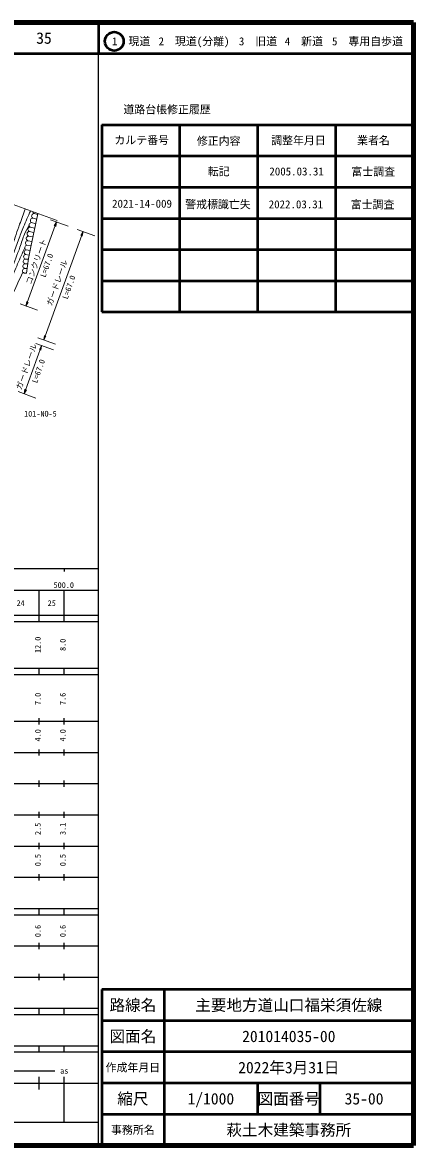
# Model space of a CAD drawing. Units: millimetres, scale not verified. Extents: x 40000 to 680000, y 20000 to 380000.
# Drawn here: x 554594 to 680000, y 20000 to 380000 of the extents above; entities that cross this region are included whole.
import ezdxf
from ezdxf.enums import TextEntityAlignment as Align

# ---------------------------------------------------------------- set-up
doc = ezdxf.new("R2010")
doc.units = ezdxf.units.MM
doc.header["$LTSCALE"] = 1000
for name, color, linetype, lineweight in [('M-BGD', 7, 'Continuous', 13), ('M-BMK-SRVR', 3, 'Continuous', 13), ('M-STR-STR3', 7, 'Continuous', 13), ('M-STR-STRC', 7, 'Continuous', 13), ('M-TTL', 2, 'Continuous', 140), ('M-TTL-BAND', 7, 'Continuous', 25), ('M-TTL-FRAM', 2, 'Continuous', 50), ('M-TTL-LINE', 7, 'Continuous', 50)]:
    doc.layers.add(name, color=color, linetype=linetype, lineweight=lineweight)
doc.layers.add('M-TTL-TXT', color=7, linetype='Continuous')
doc.styles.add('ＭＳ ゴシック', font='')
doc.styles.get('ＭＳ ゴシック').set_extended_font_data('MS Gothic')

# ---------------------------------------------------------------- blocks, each defined once
blk = doc.blocks.new('open_arrow')
at = {"color": 0, "linetype": 'Continuous', "lineweight": -2}
blk.add_lwpolyline([(7.5, 1.25), (0, 0), (7.5, -1.25)], dxfattribs=at)

msp = doc.modelspace()

# ---------------------------------------------------------------- linework, layer by layer
at = {"layer": 'M-BGD'}
for p, q in [((559577, 318707), (557319, 308056)), ((557904, 317295), (559199, 316924)), ((558317, 318737), (559511, 318395)), ((557042, 314435), (558598, 314088)), ((557491, 315853), (558887, 315453)), ((556269, 310053), (557693, 309820)), ((556511, 311533), (558004, 311289)), ((556701, 313005), (558287, 312620)), ((555764, 307102), (557093, 306923)), ((556026, 308573), (557382, 308351)), ((557319, 308056), (556566, 304289)), ((555352, 302664), (556330, 302589)), ((555467, 304159), (556537, 304077)), ((555532, 305643), (556799, 305452)), ((556566, 304289), (555916, 299612)), ((555123, 299673), (555916, 299612)), ((555237, 301168), (556123, 301100))]:
    msp.add_line(p, q, dxfattribs=at)
for centre, start, end in [((557908, 316514), 90.27658, 237.75617), ((558321, 317956), 90.27658, 237.75617), ((558734, 319398), 188.2068, 237.75617), ((557129, 313659), 96.38173, 236.74352), ((557495, 315072), 90.27658, 234.57419), ((556363, 309278), 96.95817, 244.43776), ((556606, 310758), 96.95817, 244.43776), ((556848, 312238), 100.89399, 244.43776), ((555899, 306333), 99.89725, 242.01926), ((556121, 307797), 96.95817, 242.84554), ((555513, 301899), 101.8694, 249.34899), ((555628, 303395), 101.8694, 249.34899), ((555743, 304890), 105.63476, 249.34899), ((555398, 300404), 101.8694, 249.34899)]:
    msp.add_arc(centre, 781, start, end, dxfattribs=at)
for points, knots in [([(545786, 291185), (546728, 294094), (547670, 297002), (548607, 299912), (549555, 302855), (550498, 305799), (551461, 308737), (552183, 310940), (552916, 313141), (553698, 315323), (554280, 316945), (554889, 318557), (555499, 320169)], [0, 0, 0, 0, 1, 1, 1, 2, 2, 2, 3, 3, 3, 4, 4, 4, 4]), ([(557190, 319563), (556416, 317877), (555641, 316192), (554931, 314480), (554359, 313098), (553828, 311698), (553310, 310294), (552151, 307156), (551054, 303996), (550002, 300821), (548910, 297523), (547867, 294208), (546824, 290893)], [0, 0, 0, 0, 1, 1, 1, 2, 2, 2, 3, 3, 3, 4, 4, 4, 4]), ([(544577, 282600), (545187, 283816), (545797, 285032), (546318, 286285), (546815, 287482), (547232, 288713), (547634, 289946), (548023, 291141), (548399, 292339), (548757, 293543), (549267, 295256), (549742, 296982), (550298, 298681), (550559, 299479), (550838, 300271), (551132, 301057), (551998, 303367), (553000, 305623), (553797, 307962), (554276, 309370), (554682, 310809), (555273, 312168), (555693, 313133), (556206, 314057), (556719, 314981)], [0, 0, 0, 0, 1, 1, 1, 2, 2, 2, 3, 3, 3, 4, 4, 4, 5, 5, 5, 6, 6, 6, 7, 7, 7, 8, 8, 8, 8]), ([(533278, 265602), (533788, 266707), (534298, 267812), (534954, 268825), (535574, 269783), (536325, 270658), (537090, 271514), (537900, 272421), (538726, 273305), (539555, 274189), (540656, 275364), (541761, 276538), (542785, 277787), (543609, 278793), (544381, 279849), (545028, 280973), (545767, 282256), (546344, 283629), (546939, 284990), (547225, 285643), (547515, 286294), (547770, 286957), (548395, 288583), (548812, 290284), (549265, 291972), (549712, 293634), (550196, 295282), (550761, 296903), (551438, 298847), (552233, 300751), (553059, 302638), (553804, 304340), (554574, 306029), (555344, 307718)], [0, 0, 0, 0, 1, 1, 1, 2, 2, 2, 3, 3, 3, 4, 4, 4, 5, 5, 5, 6, 6, 6, 7, 7, 7, 8, 8, 8, 9, 9, 9, 10, 10, 10, 11, 11, 11, 11]), ([(536104, 264002), (536741, 265199), (537377, 266396), (538104, 267535), (538870, 268735), (539736, 269870), (540569, 271026), (541152, 271835), (541720, 272654), (542259, 273492), (543038, 274703), (543759, 275953), (544419, 277233), (545116, 278584), (545746, 279969), (546358, 281361), (547059, 282955), (547738, 284558), (548435, 286154), (549302, 288139), (550195, 290112), (551094, 292083), (552299, 294726), (553513, 297365), (554726, 300005)], [0, 0, 0, 0, 1, 1, 1, 2, 2, 2, 3, 3, 3, 4, 4, 4, 5, 5, 5, 6, 6, 6, 7, 7, 7, 8, 8, 8, 8])]:
    msp.add_open_spline(points, degree=3, knots=knots, dxfattribs=at)
at = {"layer": 'M-BMK-SRVR'}
msp.add_line((533574, 328033), (565693, 316513), dxfattribs=at)
at = {"layer": 'M-STR-STR3'}
for p, q in [((555711, 289105), (565520, 316066)), ((563640, 316749), (569279, 314698)), ((572165, 313648), (577804, 311596)), ((561404, 278218), (574045, 312964)), ((553832, 289789), (559470, 287737)), ((559524, 278901), (565163, 276850)), ((555133, 260981), (560741, 276396)), ((558862, 277080), (564500, 275029)), ((553253, 261665), (558892, 259614))]:
    msp.add_line(p, q, dxfattribs=at)
at = {"layer": 'M-TTL'}
for p, q in [((680000, 380000), (40000, 380000)), ((680000, 20000), (680000, 380000)), ((40000, 20000), (680000, 20000))]:
    msp.add_line(p, q, dxfattribs=at)
at = {"layer": 'M-TTL-BAND'}
for p, q in [((579000, 20000), (579000, 370000)), ((40000, 205000), (579000, 205000)), ((568000, 205000), (568000, 204000)), ((68000, 198000), (579000, 198000)), ((560000, 188000), (560000, 198000)), ((568000, 188000), (568000, 198000)), ((40000, 190000), (579000, 190000)), ((40000, 188000), (579000, 188000)), ((40000, 173000), (579000, 173000)), ((560000, 171000), (560000, 173000)), ((568000, 171000), (568000, 173000)), ((40000, 171000), (579000, 171000)), ((40000, 156000), (579000, 156000)), ((560000, 155000), (560000, 157000)), ((568000, 155000), (568000, 157000)), ((46000, 146000), (579000, 146000)), ((560000, 145000), (560000, 147000)), ((568000, 145000), (568000, 147000)), ((560000, 135000), (560000, 137000)), ((568000, 135000), (568000, 137000)), ((52000, 136000), (579000, 136000)), ((46000, 126000), (579000, 126000)), ((560000, 125000), (560000, 127000)), ((568000, 125000), (568000, 127000)), ((52000, 116000), (579000, 116000)), ((560000, 115000), (560000, 117000)), ((568000, 115000), (568000, 117000)), ((46000, 106000), (579000, 106000)), ((560000, 105000), (560000, 107000)), ((568000, 105000), (568000, 107000)), ((40000, 96000), (579000, 96000)), ((40000, 94000), (579000, 94000)), ((560000, 94000), (560000, 96000)), ((568000, 94000), (568000, 96000)), ((49000, 84000), (579000, 84000)), ((560000, 83000), (560000, 85000)), ((568000, 83000), (568000, 85000)), ((40000, 74000), (579000, 74000)), ((560000, 73000), (560000, 75000)), ((568000, 73000), (568000, 75000)), ((40000, 64000), (579000, 64000)), ((40000, 62000), (579000, 62000)), ((560000, 62000), (560000, 64000)), ((568000, 62000), (568000, 64000)), ((40000, 52000), (579000, 52000)), ((560000, 50000), (560000, 52000)), ((568000, 50000), (568000, 52000)), ((40000, 50000), (579000, 50000)), ((526500, 44000), (565000, 44000)), ((40000, 40000), (579000, 40000)), ((560000, 38000), (560000, 42000)), ((568000, 27500), (568000, 42000)), ((68000, 27500), (579000, 27500))]:
    msp.add_line(p, q, dxfattribs=at)
at = {"layer": 'M-TTL-FRAM'}
for p, q in [((580000, 347197), (580000, 287197)), ((580000, 347197), (680000, 347197)), ((580000, 287197), (680000, 287197)), ((680000, 70000), (580000, 70000)), ((580000, 70000), (580000, 20000))]:
    msp.add_line(p, q, dxfattribs=at)
at = {"layer": 'M-TTL-LINE'}
for p, q in [((579000, 380000), (579000, 370000)), ((40000, 370000), (680000, 370000)), ((605000, 347197), (605000, 287197)), ((630000, 347197), (630000, 287197)), ((655000, 347197), (655000, 287197)), ((580000, 337197), (680000, 337197)), ((580000, 327197), (680000, 327197)), ((580000, 317197), (680000, 317197)), ((580000, 307197), (680000, 307197)), ((580000, 297197), (680000, 297197)), ((600000, 70000), (600000, 20000)), ((680000, 60000), (580000, 60000)), ((680000, 50000), (580000, 50000)), ((680000, 40000), (580000, 40000)), ((630000, 40000), (630000, 30000)), ((650000, 40000), (650000, 30000)), ((680000, 30000), (580000, 30000))]:
    msp.add_line(p, q, dxfattribs=at)
msp.add_circle((584031, 373958), 3000, dxfattribs=at)

# ---------------------------------------------------------------- block references
at = {"layer": 'M-STR-STR3', "xscale": 193, "yscale": 193}
for p, rotation in [((565520, 316066), 250), ((574045, 312964), 250), ((555711, 289105), 70), ((561404, 278218), 70), ((560741, 276396), 250), ((555133, 260981), 70)]:
    msp.add_blockref('open_arrow', p, dxfattribs=dict(at, rotation=rotation))

# ---------------------------------------------------------------- texts
at = {"layer": 'M-STR-STR3', "style": 'ＭＳ ゴシック'}
for s, p in [('コンクリート', (557866, 295620)), ('L=67.0', (562456, 297940)), ('ガードレール', (564508, 288795)), ('L=67.0', (569565, 290946)), ('ガードレール', (554721, 261893)), ('L=67.0', (559778, 264044))]:
    msp.add_text(s, height=1833, rotation=70.642, dxfattribs=at).set_placement(p, align=Align.BOTTOM_LEFT)
at = {"layer": 'M-STR-STRC', "style": 'ＭＳ ゴシック'}
msp.add_text('101-NO-5', height=1833, rotation=0.008, dxfattribs=at).set_placement((555119, 253110), align=Align.BOTTOM_LEFT)
at = {"layer": 'M-TTL-BAND', "style": 'ＭＳ ゴシック'}
for s, p in [('500.0', (567844, 198195)), ('24', (554000, 192405)), ('25', (564000, 192405)), ('as', (568000, 42500))]:
    msp.add_text(s, height=1833, dxfattribs=at).set_placement(p, align=Align.BOTTOM_CENTER)
for s, p in [('12.0', (561000, 180500)), ('8.0', (569000, 180500)), ('7.0', (561000, 163174)), ('7.6', (569000, 163174)), ('4.0', (561000, 151500)), ('4.0', (569000, 151500)), ('2.5', (561000, 121500)), ('3.1', (569000, 121500)), ('0.5', (561000, 111500)), ('0.5', (569000, 111500)), ('0.6', (561000, 88764)), ('0.6', (569000, 88764))]:
    msp.add_text(s, height=1833, rotation=90, dxfattribs=at).set_placement(p, align=Align.BOTTOM_CENTER)
at = {"layer": 'M-TTL-TXT', "style": 'ＭＳ ゴシック'}
for s, height, p in [('35', 3666, (561497, 375000)), ('1\u3000現道', 2566, (589448, 373958)), ('2\u3000現道(分離)', 2566, (609619, 373958)), ('3\u3000旧道', 2566, (630121, 373958)), ('4\u3000新道', 2566, (644824, 373958)), ('5\u3000専用自歩道', 2566, (665228, 373958)), ('道路台帳修正履歴', 2566, (600968, 352113)), ('カルテ番号', 2566, (592839, 342277)), ('修正内容', 2566, (617509, 342023)), ('調整年月日', 2566, (643089, 342197)), ('業者名', 2566, (667134, 342197)), ('転記', 2566, (617500, 332245)), ('2005.03.31', 2566, (642500, 332245)), ('富士調査', 2566, (667077, 332189)), ('2021-14-009', 2566, (592931, 321910)), ('警戒標識亡失', 2566, (617289, 321699)), ('2022.03.31', 2566, (642289, 321699)), ('富士調査', 2566, (666866, 321642)), ('路線名', 3666, (590000, 65000)), ('路線名', 3666, (590000, 65000)), ('主要地方道山口福栄須佐線', 3666, (640000, 65000)), ('図面名', 3666, (590000, 55000)), ('図面名', 3666, (590000, 55000)), ('201014035-00', 3666, (640000, 55000)), ('2022年3月31日', 3666, (640000, 45000)), ('作成年月日', 2566, (590000, 45000)), ('作成年月日', 2566, (590000, 45000)), ('縮尺', 3666, (590000, 35000)), ('縮尺', 3666, (590000, 35000)), ('1/1000', 3666, (615000, 35000)), ('図面番号', 3666, (640000, 35000)), ('図面番号', 3666, (640000, 35000)), ('35-00', 3666, (664125, 35000)), ('事務所名', 2566, (590000, 25000)), ('事務所名', 2566, (590000, 25000)), ('萩土木建築事務所', 3666, (640000, 25000))]:
    msp.add_text(s, height=height, dxfattribs=at).set_placement(p, align=Align.MIDDLE_CENTER)

doc.saveas('drawing.dxf')
